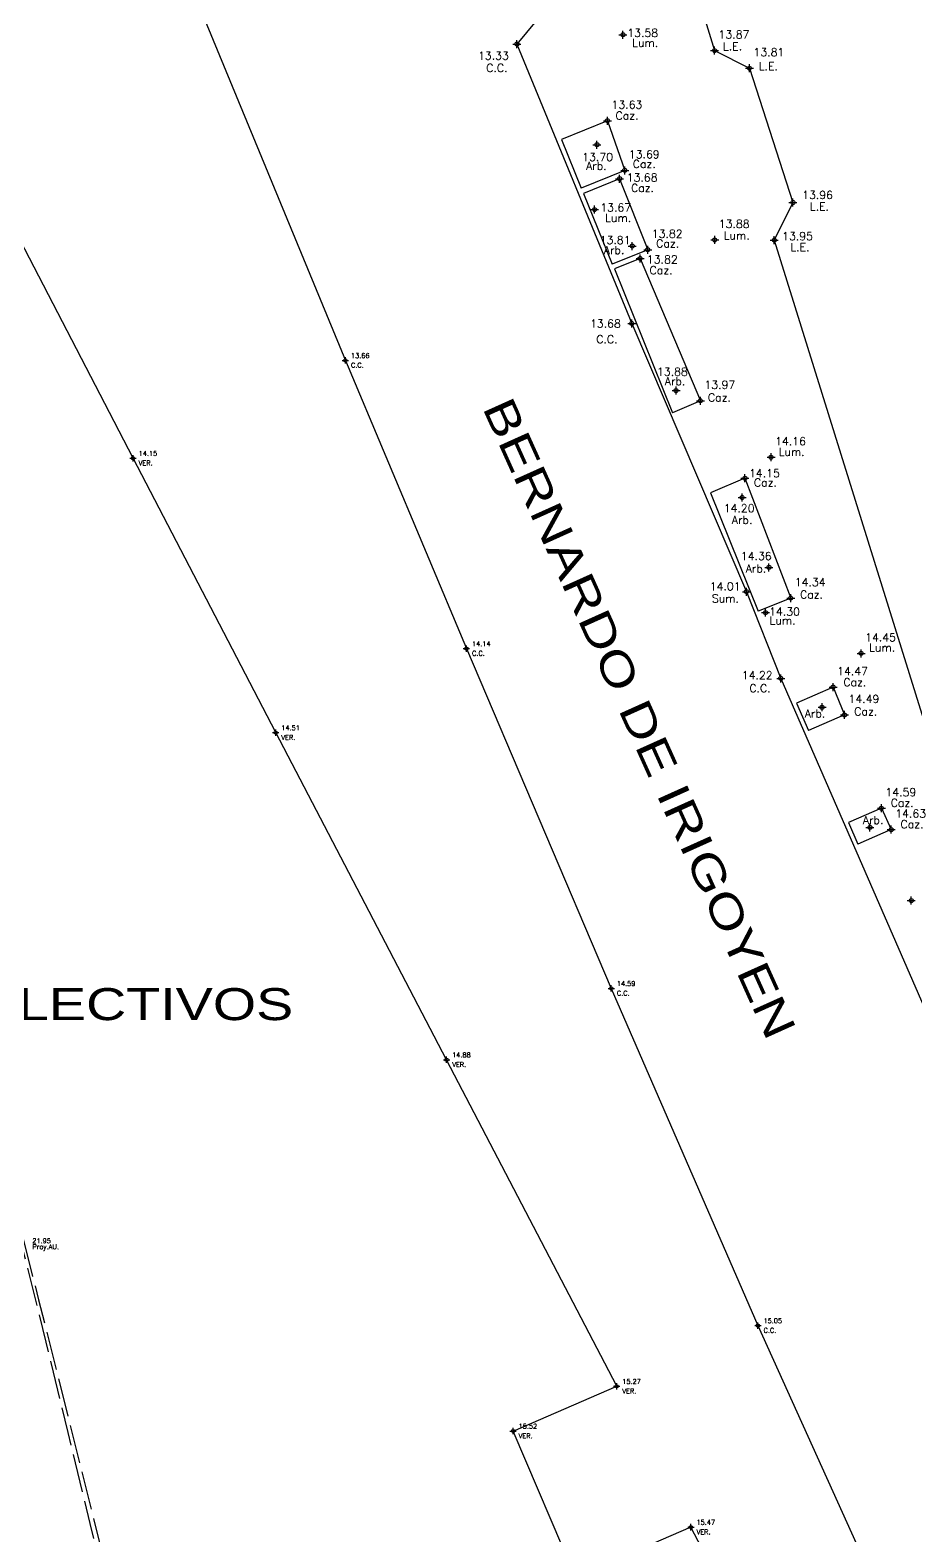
# Model space of a CAD drawing. Header units: metres. Extents: x 27389 to 27997, y 69801 to 70692.
# Drawn here: x 27761.7 to 27817, y 70082.7 to 70176.8 of the extents above; entities that cross this region are included whole.
import ezdxf
from ezdxf.enums import TextEntityAlignment as Align

# ---------------------------------------------------------------- set-up
doc = ezdxf.new("R2010")
doc.units = ezdxf.units.M
doc.header["$PDMODE"] = 34
doc.header["$PDSIZE"] = 0.25
doc.linetypes.add('ACAD_ISO02W100', pattern=[15, 12, -3])
for name, color, linetype in [('C.C.', 1, 'Continuous'), ('CAZ.', 3, 'Continuous'), ('CODIGOS', 7, 'Continuous'), ('COTAS', 7, 'Continuous'), ('L.E.', 130, 'Continuous'), ('Proy Aut.', 7, 'Continuous'), ('Proy. Viga.', 4, 'Continuous'), ('PUNTOS', 7, 'Continuous'), ('TEXTOS', 3, 'Continuous'), ('VER.', 2, 'Continuous')]:
    doc.layers.add(name, color=color, linetype=linetype)
doc.styles.get("Standard").update_dxf_attribs({"font": 'simplex.shx'})
doc.styles.add('Textos', font='', dxfattribs={"width": 1.3, "height": 2})
doc.styles.get('Textos').set_extended_font_data('Cascadia Code')

# ---------------------------------------------------------------- blocks, each defined once
blk = doc.blocks.new('*U2')
at = {"color": 0, "linetype": 'ByBlock', "lineweight": -2, "transparency": 16777216}
for p, q in [((-1, 0), (1, 0)), ((0, -1), (0, 1))]:
    blk.add_line(p, q, dxfattribs=at)
blk.add_circle((0, 0), 0.5, dxfattribs=at)
blk = doc.blocks.new('*U3')
at = {"color": 0, "linetype": 'ByBlock', "lineweight": -2, "transparency": 16777216}
for p, q in [((-1, 0), (1, 0)), ((0, -1), (0, 1))]:
    blk.add_line(p, q, dxfattribs=at)
blk.add_circle((0, 0), 0.5, dxfattribs=at)

msp = doc.modelspace()

# ---------------------------------------------------------------- linework, layer by layer
at = {"layer": 'C.C.'}
for p, q in [((27794.412, 70178.717), (27792.11, 70175.925)), ((27792.11, 70175.925), (27799.278, 70158.467)), ((27799.278, 70158.467), (27806.45, 70141.708)), ((27806.45, 70141.708), (27808.594, 70136.292)), ((27808.594, 70136.292), (27826.996, 70094.028))]:
    msp.add_line(p, q, dxfattribs=at)
at = {"layer": 'C.C.', "elevation": 14.138, "flags": 128}
msp.add_lwpolyline([(27749.43, 70178.875, -0.335764), (27750.824, 70181.053, -0.01562), (27756.372, 70182.906, 0.007394), (27762.192, 70184.744, -0.205343), (27767.3, 70184.312, -0.151286), (27771.559, 70180.016), (27781.394, 70156.156), (27788.955, 70138.158), (27798.004, 70116.928), (27807.165, 70095.861), (27814.287, 70080.113, -0.283049), (27812.555, 70070.9), (27798.701, 70059.809), (27787.18, 70050.747, -0.402008), (27784.614, 70050.918), (27781.196, 70055.219)], format="xyb", dxfattribs=at)
msp.add_lwpolyline([(27749.43, 70178.875, -0.335764), (27750.824, 70181.053, -0.01562), (27756.372, 70182.906, 0.007394), (27762.192, 70184.744, -0.205343), (27767.3, 70184.312, -0.151286), (27771.559, 70180.016), (27781.394, 70156.156), (27788.955, 70138.158), (27798.004, 70116.928), (27807.165, 70095.861), (27814.287, 70080.113, -0.283049), (27812.555, 70070.9), (27798.701, 70059.809), (27787.18, 70050.747, -0.402008), (27784.614, 70050.918), (27781.196, 70055.219)], format="xyb", dxfattribs=at)
at = {"layer": 'CAZ.'}
for p, q in [((27797.767, 70171.133), (27794.895, 70169.954)), ((27797.767, 70171.133), (27798.85, 70168.031)), ((27794.895, 70169.954), (27796.123, 70166.911)), ((27798.85, 70168.031), (27796.123, 70166.911)), ((27798.526, 70167.512), (27796.277, 70166.589)), ((27798.526, 70167.512), (27800.283, 70163.073)), ((27796.277, 70166.589), (27798.063, 70162.161)), ((27800.283, 70163.073), (27798.063, 70162.161)), ((27799.805, 70162.529), (27798.212, 70161.875)), ((27799.805, 70162.529), (27803.572, 70153.635)), ((27798.212, 70161.875), (27801.836, 70152.892)), ((27803.572, 70153.635), (27801.836, 70152.892)), ((27806.355, 70148.799), (27804.202, 70147.878)), ((27806.355, 70148.799), (27809.215, 70141.308)), ((27804.202, 70147.878), (27807.178, 70140.502)), ((27809.215, 70141.308), (27807.178, 70140.502)), ((27811.863, 70135.751), (27809.57, 70134.753)), ((27811.863, 70135.751), (27812.573, 70134.008)), ((27809.57, 70134.753), (27810.322, 70133.028)), ((27812.573, 70134.008), (27810.322, 70133.028)), ((27814.877, 70128.184), (27812.82, 70127.288)), ((27814.877, 70128.184), (27815.492, 70126.847)), ((27812.82, 70127.288), (27813.407, 70125.939)), ((27815.492, 70126.847), (27813.407, 70125.939))]:
    msp.add_line(p, q, dxfattribs=at)
at = {"layer": 'L.E.'}
for p, q in [((27798.422, 70195.036), (27804.454, 70175.518)), ((27804.454, 70175.518), (27806.637, 70174.414)), ((27806.637, 70174.414), (27809.352, 70166.024)), ((27809.352, 70166.024), (27808.187, 70163.671)), ((27808.187, 70163.671), (27820.696, 70123.455))]:
    msp.add_line(p, q, dxfattribs=at)
at = {"layer": 'Proy Aut.', "linetype": 'ACAD_ISO02W100', "ltscale": 0.2}
msp.add_spline([(27727.25, 70235.002, 14.138), (27734.714, 70205.938, 14.138), (27743.229, 70172.434, 14.138), (27751.787, 70138.869, 14.138), (27761.275, 70101.253, 14.138), (27768.797, 70071.021, 14.138), (27775.05, 70044.157, 14.138), (27783.272, 70003.012, 14.138), (27787.76, 69968.779, 14.138)], degree=3, dxfattribs=at)
at = {"layer": 'Proy. Viga.', "linetype": 'ACAD_ISO02W100', "ltscale": 0.2}
msp.add_spline([(27726.64, 70236.069, 14.138), (27734.5, 70205.338, 14.138), (27742.881, 70172.211, 14.138), (27751.68, 70137.701, 14.138), (27760.801, 70102.377, 14.138), (27768.126, 70072.165, 14.138), (27774.491, 70044.706, 14.138), (27781.857, 70009.303, 14.138), (27786.953, 69973.175, 14.138)], degree=3, dxfattribs=at)
at = {"layer": 'PUNTOS', "color": 2}
for p in [(27798.735, 70176.501), (27792.11, 70175.925), (27804.454, 70175.518), (27806.637, 70174.414), (27797.767, 70171.133), (27797.109, 70169.636), (27798.85, 70168.031), (27798.526, 70167.512), (27809.352, 70166.024), (27796.958, 70165.584), (27799.314, 70163.303), (27800.283, 70163.073), (27804.467, 70163.69), (27808.187, 70163.671), (27799.805, 70162.529), (27799.278, 70158.467), (27802.051, 70154.278), (27803.572, 70153.635), (27807.984, 70150.111), (27806.355, 70148.799), (27806.177, 70147.594), (27807.852, 70143.228), (27806.45, 70141.708), (27809.215, 70141.308), (27807.641, 70140.403), (27813.611, 70137.857), (27808.594, 70136.292), (27811.863, 70135.751), (27811.17, 70134.487), (27812.573, 70134.008), (27814.877, 70128.184), (27814.161, 70126.983), (27815.492, 70126.847), (27816.746, 70122.414)]:
    msp.add_point(p, dxfattribs=at)
at = {"layer": 'VER.', "elevation": 14.138, "flags": 128}
msp.add_lwpolyline([(27745.939, 70027.365), (27781.196, 70055.219), (27790.222, 70062.311), (27807.021, 70075.553), (27802.978, 70083.27), (27795.76, 70080.152), (27791.866, 70089.273), (27798.344, 70092.068), (27787.715, 70112.47), (27777.043, 70132.904), (27768.13, 70150.047), (27755.159, 70175.044), (27750.865, 70173.62), (27704.542, 70158.023), (27702.214, 70153.062), (27706.642, 70138.971), (27713.675, 70116.358), (27720.66, 70093.881), (27728.431, 70068.941), (27734.725, 70048.839), (27738.777, 70035.894), (27745.449, 70027.082)], close=True, dxfattribs=at)
msp.add_lwpolyline([(27745.939, 70027.365), (27781.196, 70055.219), (27790.222, 70062.311), (27807.021, 70075.553), (27802.978, 70083.27), (27795.76, 70080.152), (27791.866, 70089.273), (27798.344, 70092.068), (27787.715, 70112.47), (27777.043, 70132.904), (27768.13, 70150.047), (27755.159, 70175.044), (27750.865, 70173.62), (27704.542, 70158.023), (27702.214, 70153.062), (27706.642, 70138.971), (27713.675, 70116.358), (27720.66, 70093.881), (27728.431, 70068.941), (27734.725, 70048.839), (27738.777, 70035.894), (27745.449, 70027.082)], close=True, dxfattribs=at)

# ---------------------------------------------------------------- block references
at = {"layer": 'PUNTOS', "color": 1, "xscale": 0.2, "yscale": 0.2, "zscale": 0.2}
for p in [(27781.394, 70156.156, 27.803), (27768.13, 70150.047, 28.285), (27788.955, 70138.158, 28.274), (27777.043, 70132.904, 28.652), (27798.004, 70116.928, 28.727), (27787.715, 70112.47, 29.016), (27807.165, 70095.861, 29.192), (27798.344, 70092.068, 29.407), (27791.866, 70089.273, 29.659), (27802.978, 70083.27, 29.609)]:
    msp.add_blockref('*U2', p, dxfattribs=at)
at = {"layer": 'PUNTOS', "color": 2, "xscale": 0.2, "yscale": 0.2, "zscale": 0.2}
for p in [(27781.394, 70156.156, 27.803), (27768.13, 70150.047, 28.285), (27788.955, 70138.158, 28.274), (27777.043, 70132.904, 28.652), (27798.004, 70116.928, 28.727), (27787.715, 70112.47, 29.016), (27807.165, 70095.861, 29.192), (27798.344, 70092.068, 29.407), (27791.866, 70089.273, 29.659), (27802.978, 70083.27, 29.609)]:
    msp.add_blockref('*U3', p, dxfattribs=at)

# ---------------------------------------------------------------- texts
at = {"layer": 'CODIGOS', "color": 3}
for s, p in [('Lum.', (27799.308, 70175.751)), ('L.E.', (27804.976, 70175.529)), ('C.C.', (27790.195, 70174.18)), ('L.E.', (27807.214, 70174.289)), ('Caz.', (27798.273, 70171.201)), ('Arb.', (27796.431, 70168.064)), ('Caz.', (27799.346, 70168.181)), ('Caz.', (27799.24, 70166.68)), ('Lum.', (27797.618, 70164.807)), ('L.E.', (27810.406, 70165.53)), ('Caz.', (27800.808, 70163.216)), ('Lum.', (27805.026, 70163.713)), ('L.E.', (27809.189, 70162.989)), ('Arb.', (27797.537, 70162.805)), ('Caz.', (27800.399, 70161.539)), ('C.C.', (27797.068, 70157.234)), ('Arb.', (27801.347, 70154.61)), ('Caz.', (27804.042, 70153.59)), ('Lum.', (27808.459, 70150.19)), ('Caz.', (27806.916, 70148.274)), ('Arb.', (27805.534, 70145.939)), ('Arb.', (27806.401, 70142.907)), ('Caz.', (27809.797, 70141.278)), ('Sum.', (27804.29, 70141.041)), ('Lum.', (27807.891, 70139.653)), ('Lum.', (27814.11, 70137.965)), ('Caz.', (27812.501, 70135.804)), ('C.C.', (27806.628, 70135.431)), ('Arb.', (27810.092, 70133.85)), ('Caz.', (27813.183, 70133.978)), ('Caz.', (27815.458, 70128.269)), ('Arb.', (27813.719, 70127.194)), ('Caz.', (27816.073, 70126.932))]:
    msp.add_text(s, height=0.5, dxfattribs=at).set_placement(p)
msp.add_text('Proy.AU.', height=0.3, rotation=0.14123, dxfattribs=at).set_placement((27761.844, 70100.634, 14.138))
at = {"layer": 'CODIGOS', "color": 3, "char_height": 0.3, "attachment_point": 1}
for s, insert in [('C.C.', (27781.744, 70156.006, 27.803)), ('C.C.', (27781.744, 70156.006, 27.803)), ('VER.', (27768.48, 70149.897, 28.285)), ('VER.', (27768.48, 70149.897, 28.285)), ('C.C.', (27789.305, 70138.008, 28.274)), ('C.C.', (27789.305, 70138.008, 28.274)), ('VER.', (27777.393, 70132.754, 28.652)), ('VER.', (27777.393, 70132.754, 28.652)), ('C.C.', (27798.354, 70116.778, 28.727)), ('C.C.', (27798.354, 70116.778, 28.727)), ('VER.', (27788.065, 70112.32, 29.016)), ('VER.', (27788.065, 70112.32, 29.016)), ('C.C.', (27807.515, 70095.711, 29.192)), ('C.C.', (27807.515, 70095.711, 29.192)), ('VER.', (27798.694, 70091.918, 29.407)), ('VER.', (27798.694, 70091.918, 29.407)), ('VER.', (27792.216, 70089.123, 29.659)), ('VER.', (27792.216, 70089.123, 29.659)), ('VER.', (27803.328, 70083.12, 29.609)), ('VER.', (27803.328, 70083.12, 29.609))]:
    msp.add_mtext(s, dxfattribs=dict(at, insert=insert))
at = {"layer": 'COTAS', "color": 1}
for s, height, p in [('13.58  ', 0.5, (27799.002, 70176.368)), ('13.87  ', 0.5, (27804.704, 70176.268)), ('13.81  ', 0.5, (27806.887, 70175.164)), ('13.33  ', 0.5, (27789.675, 70174.944)), ('13.63  ', 0.5, (27798.017, 70171.883)), ('13.70  ', 0.5, (27796.186, 70168.614)), ('13.69  ', 0.5, (27799.1, 70168.781)), ('13.68  ', 0.5, (27798.967, 70167.335)), ('13.96  ', 0.5, (27809.927, 70166.244)), ('13.67  ', 0.5, (27797.317, 70165.461)), ('13.82  ', 0.5, (27800.533, 70163.823)), ('13.88  ', 0.5, (27804.717, 70164.44)), ('13.81  ', 0.5, (27797.279, 70163.43)), ('13.95  ', 0.5, (27808.676, 70163.669)), ('13.82  ', 0.5, (27800.227, 70162.215)), ('13.68  ', 0.5, (27796.672, 70158.207)), ('13.88  ', 0.5, (27800.856, 70155.201)), ('13.97  ', 0.5, (27803.822, 70154.385)), ('14.16  ', 0.5, (27808.234, 70150.861)), ('14.15  ', 0.5, (27806.605, 70148.858)), ('14.20  ', 0.5, (27805.026, 70146.672)), ('14.36  ', 0.5, (27806.097, 70143.688)), ('14.01  ', 0.5, (27804.152, 70141.794)), ('14.34  ', 0.5, (27809.465, 70142.058)), ('14.30  ', 0.5, (27807.863, 70140.212)), ('14.45  ', 0.5, (27813.861, 70138.607)), ('14.47  ', 0.5, (27812.113, 70136.501)), ('14.22  ', 0.5, (27806.157, 70136.239)), ('14.49  ', 0.5, (27812.823, 70134.758)), ('14.59  ', 0.5, (27815.127, 70128.934)), ('14.63  ', 0.5, (27815.742, 70127.597)), ('21.95  ', 0.3, (27761.837, 70101.007, 14.138))]:
    msp.add_text(s, height=height, dxfattribs=at).set_placement(p)
at = {"layer": 'COTAS', "color": 1, "char_height": 0.3, "attachment_point": 7}
for s, insert in [('13.66', (27781.744, 70156.306, 27.803)), ('13.66', (27781.744, 70156.306, 27.803)), ('14.15', (27768.48, 70150.197, 28.285)), ('14.15', (27768.48, 70150.197, 28.285)), ('14.14', (27789.305, 70138.308, 28.274)), ('14.14', (27789.305, 70138.308, 28.274)), ('14.51', (27777.393, 70133.054, 28.652)), ('14.51', (27777.393, 70133.054, 28.652)), ('14.59', (27798.354, 70117.078, 28.727)), ('14.59', (27798.354, 70117.078, 28.727)), ('14.88', (27788.065, 70112.62, 29.016)), ('14.88', (27788.065, 70112.62, 29.016)), ('15.05', (27807.515, 70096.011, 29.192)), ('15.05', (27807.515, 70096.011, 29.192)), ('15.27', (27798.694, 70092.218, 29.407)), ('15.27', (27798.694, 70092.218, 29.407)), ('15.52', (27792.216, 70089.423, 29.659)), ('15.52', (27792.216, 70089.423, 29.659)), ('15.47', (27803.328, 70083.42, 29.609)), ('15.47', (27803.328, 70083.42, 29.609))]:
    msp.add_mtext(s, dxfattribs=dict(at, insert=insert))
at = {"layer": 'TEXTOS', "style": 'Textos', "width": 1.3}
msp.add_text('BERNARDO DE IRIGOYEN', height=2, rotation=294.23982, dxfattribs=at).set_placement((27799.766, 70133.8, 14.138), align=Align.MIDDLE_CENTER)
msp.add_text('ESTACIONAMIENTO COLECTIVOS', height=2, dxfattribs=at).set_placement((27749.643, 70115.944, 14.138), align=Align.MIDDLE_CENTER)

doc.saveas('drawing.dxf')
